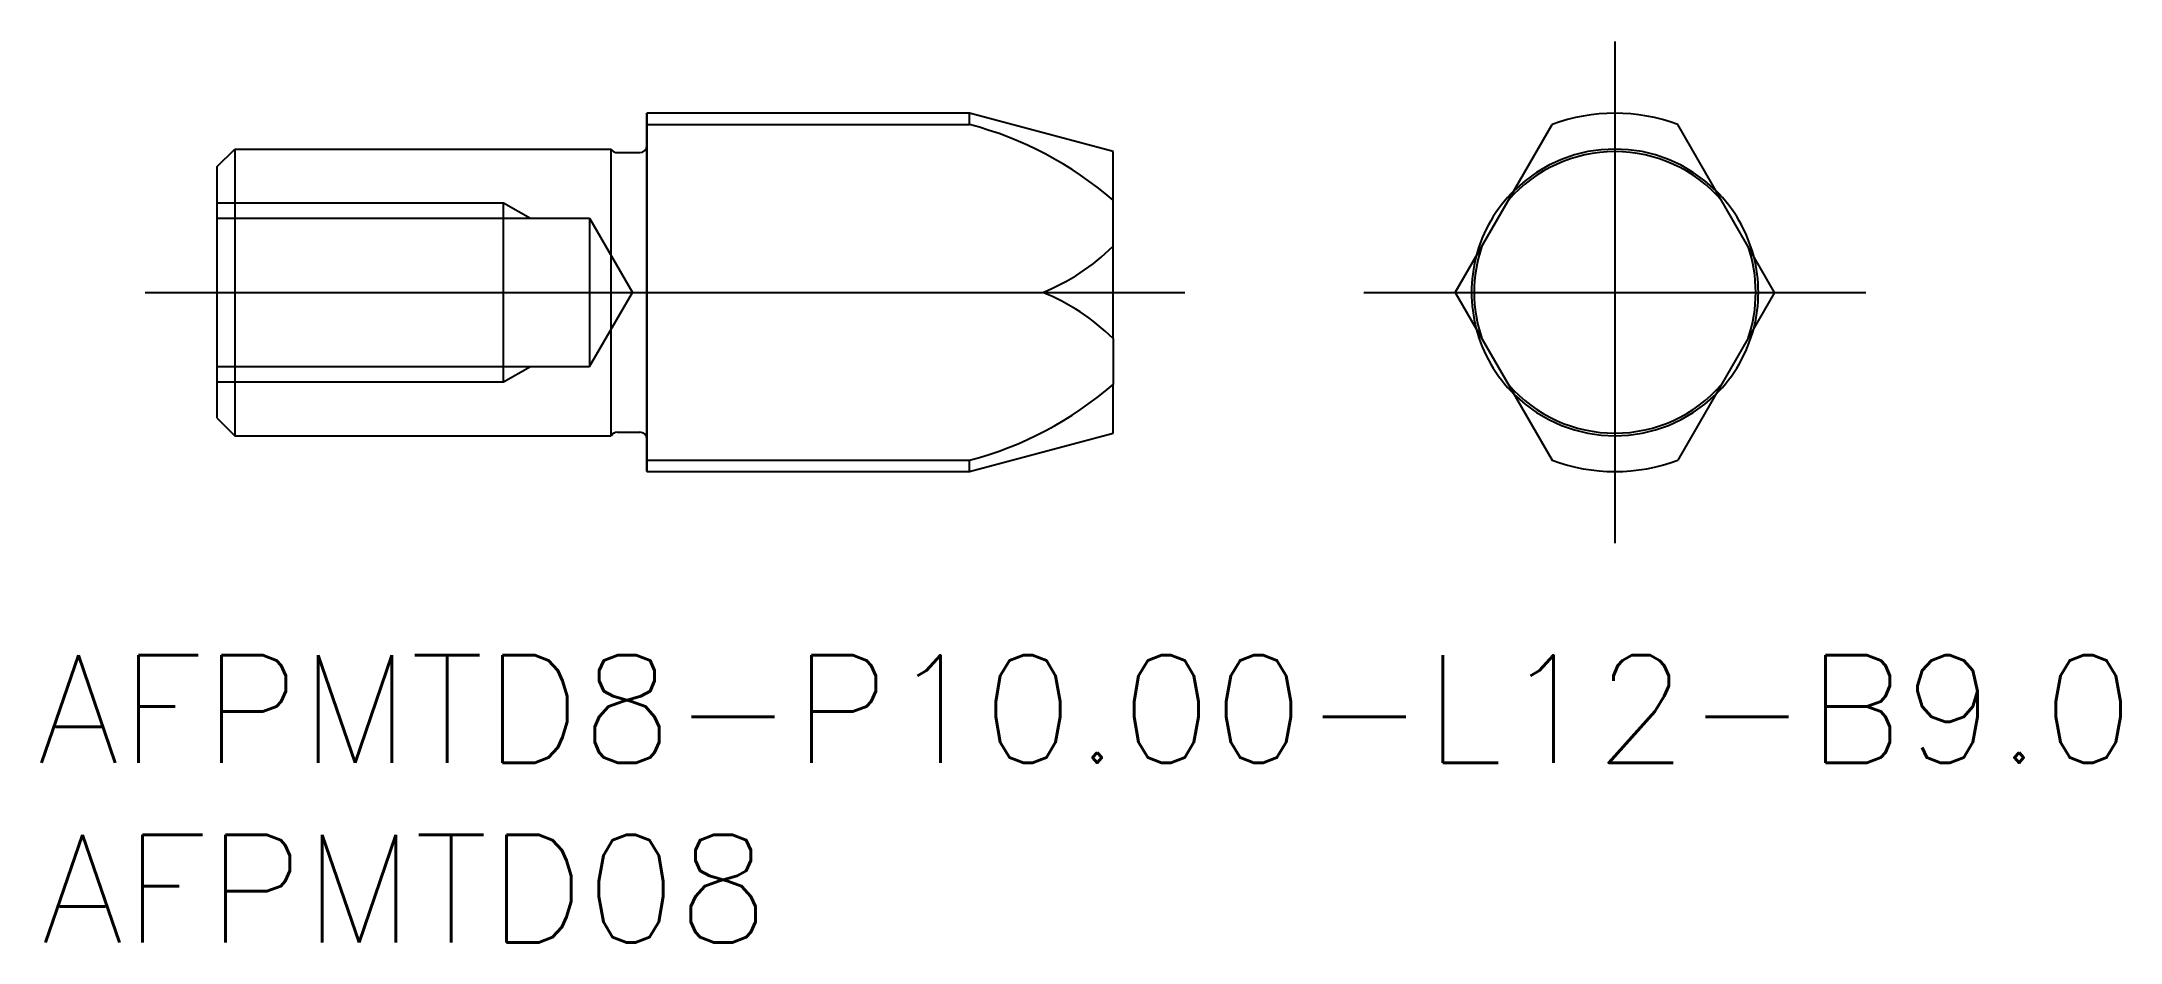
# Model space of a CAD drawing. Extents: x -43.9 to 14.1, y -18.1 to 7.
import ezdxf

# ---------------------------------------------------------------- set-up
doc = ezdxf.new("R2010")
doc.units = 0
doc.linetypes.add('CENTER', pattern=[50.8, 31.75, -6.35, 6.35, -6.35])
doc.linetypes.add('DASHED', pattern=[19.05, 12.7, -6.35])
doc.layers.get('0').update_dxf_attribs({"linetype": 'CONTINUOUS'})
doc.layers.add('CENTER', color=1, linetype='CONTINUOUS')
doc.styles.get("Standard").update_dxf_attribs({"font": 'txt.shx', "height": 3, "bigfont": 'bigfont.shx'})

msp = doc.modelspace()

# ---------------------------------------------------------------- linework, layer by layer
at = {"color": 7, "linetype": 'CONTINUOUS'}
for p, q in [((-27, 5), (-27, -5)), ((-27, -5), (-27, 5)), ((-18, 5), (-27, 5)), ((-27, 4.684), (-18, 4.684)), ((-14, 3.928), (-18, 5)), ((-18, 4.684), (-18, 5)), ((-4.454, 0), (-1.75, 4.684)), ((4.454, 0), (1.75, 4.684)), ((-39, 3.5), (-38.5, 4)), ((-39, 3.5), (-39, -3.5)), ((-38.5, 4), (-28, 4)), ((-38.5, 4), (-38.5, -4)), ((-28, -4), (-28, 4)), ((-27.827, 3.9), (-27.2, 3.9)), ((-14, 2.572), (-14, 3.928)), ((-14, 1.286), (-14, 2.572)), ((-14, -1.286), (-14, 1.286)), ((-27, 0), (-15.963, 0)), ((-4.454, 0), (-1.75, -4.684)), ((4.454, 0), (1.75, -4.684)), ((-14, -1.286), (-14, -2.572)), ((-14, -3.928), (-14, -2.572)), ((-39, -3.5), (-38.5, -4)), ((-38.5, -4), (-28, -4)), ((-27.827, -3.9), (-27.2, -3.9)), ((-18, -5), (-14, -3.928)), ((-27, -4.684), (-18, -4.684)), ((-27, -5), (-18, -5)), ((-18, -5), (-18, -4.684))]:
    msp.add_line(p, q, dxfattribs=at)
at = {"color": 3, "linetype": 'DASHED'}
for p, q in [((-39, 2.5), (-31, 2.5)), ((-31, 2.5), (-30.25, 2.067)), ((-31, -2.5), (-31, 2.5)), ((-39, 2.067), (-28.6, 2.067)), ((-28.6, 2.067), (-27.407, 0)), ((-28.6, 2.067), (-28.6, -2.067)), ((-28.6, -2.067), (-27.407, 0)), ((-39, -2.067), (-28.6, -2.067)), ((-31, -2.5), (-30.25, -2.067)), ((-39, -2.5), (-31, -2.5))]:
    msp.add_line(p, q, dxfattribs=at)
at = {"color": 7, "linetype": 'CONTINUOUS'}
for centre, radius, start, end in [((-20.534, -4.96), 9.971, 49.05411, 75.27476), ((0, 0), 5, 69.51268, 110.48732), ((-27.2, 4.1), 0.2, 270, 0), ((-27.827, 4.1), 0.2, 210, 270), ((0, 0), 3.928, 40.89342, 139.10658), ((0, 0), 4, 134.65604, 165.34396), ((0, 0), 4, 14.65604, 45.34396), ((-18.173, 5.516), 5.942, 291.8389, 314.61473), ((0, 0), 3.928, 160.89342, 199.10658), ((0, 0), 3.928, 340.89342, 19.10658), ((-18.173, -5.516), 5.942, 45.38527, 68.1611), ((0, 0), 4, 194.65604, 225.34396), ((0, 0), 4, 314.65604, 345.34396), ((-20.534, 4.96), 9.971, 284.72524, 310.94589), ((0, 0), 3.928, 220.89342, 319.10658), ((-27.827, -4.1), 0.2, 90, 150), ((-27.2, -4.1), 0.2, 0, 90), ((0, 0), 5, 249.51268, 290.48732)]:
    msp.add_arc(centre, radius, start, end, dxfattribs=at)
at = {"color": 3, "linetype": 'DASHED'}
for start, end in [(45.34396, 134.65604), (165.34396, 194.65604), (345.34396, 14.65604), (225.34396, 314.65604)]:
    msp.add_arc((0, 0), 4, start, end, dxfattribs=at)
at = {"layer": 'CENTER', "color": 1, "linetype": 'CENTER'}
for p, q in [((0, 7), (0, -7)), ((-41, 0), (-12, 0)), ((-7, 0), (7, 0))]:
    msp.add_line(p, q, dxfattribs=at)

# ---------------------------------------------------------------- texts
at = {"color": 7, "linetype": 'CONTINUOUS'}
for s, p in [('AFPMTD8-P10.00-L12-B9.0', (-44.015, -13.126)), ('AFPMTD08', (-43.902, -18.14))]:
    msp.add_text(s, height=3, dxfattribs=at).set_placement(p)

doc.saveas('drawing.dxf')
